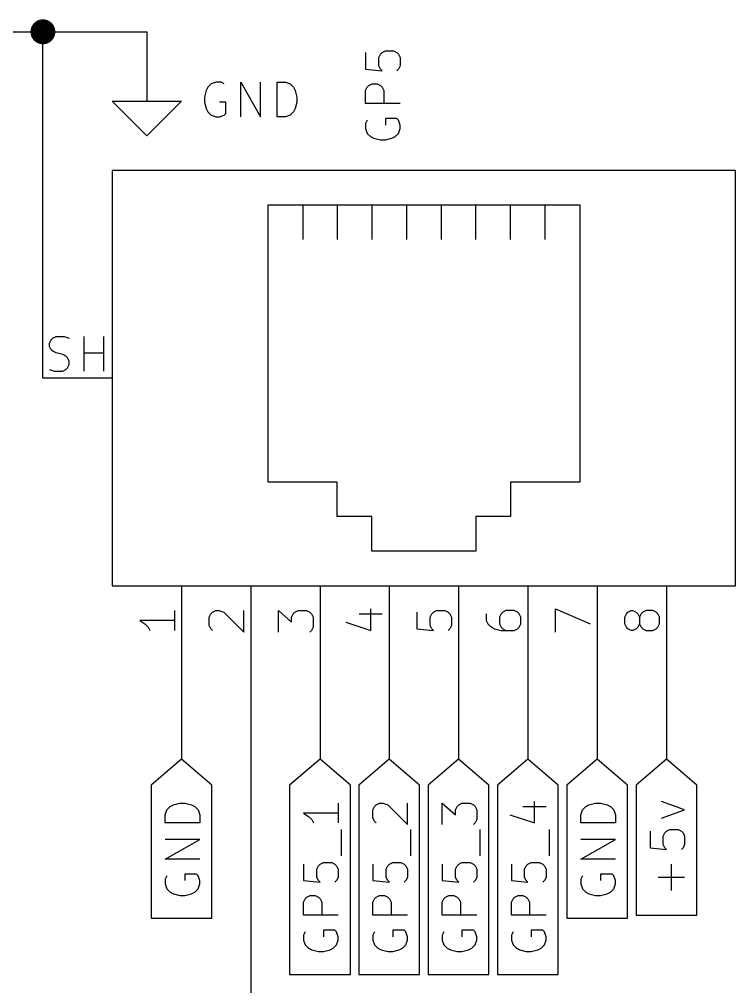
# Model space of a CAD drawing. Extents: x 0.4 to 16.1, y -11.3 to -0.4.
# Drawn here: x 11.366 to 12.4, y -7.929 to -6.532 of the extents above; entities that cross this region are included whole.
import ezdxf

# ---------------------------------------------------------------- set-up
doc = ezdxf.new("R2010")
doc.units = 0
doc.header["$MEASUREMENT"] = 0
for name, color, linetype in [('CYAN2', 4, 'CONTINUOUS'), ('GREEN3', 91, 'CONTINUOUS'), ('LYELLOW', 51, 'CONTINUOUS'), ('RED2', 1, 'CONTINUOUS'), ('RED3', 11, 'CONTINUOUS')]:
    doc.layers.add(name, color=color, linetype=linetype)

msp = doc.modelspace()

# ---------------------------------------------------------------- linework, layer by layer
at = {"layer": 'CYAN2', "linetype": 'CONTINUOUS'}
for p, q in [((11.8896, -6.5799), (11.8944, -6.5775)), ((11.8896, -6.5799), (11.8944, -6.5775)), ((11.8944, -6.5775), (11.9063, -6.5775)), ((11.8944, -6.5775), (11.9063, -6.5775)), ((11.9063, -6.5775), (11.911, -6.5799)), ((11.9063, -6.5775), (11.911, -6.5799)), ((11.8658, -6.5799), (11.8658, -6.6037)), ((11.8658, -6.5799), (11.8658, -6.6037)), ((11.8848, -6.587), (11.8872, -6.5823)), ((11.8848, -6.587), (11.8872, -6.5823)), ((11.8848, -6.5989), (11.8848, -6.587)), ((11.8848, -6.5989), (11.8848, -6.587)), ((11.8872, -6.5823), (11.8896, -6.5799)), ((11.8872, -6.5823), (11.8896, -6.5799)), ((11.911, -6.5799), (11.9134, -6.5823)), ((11.911, -6.5799), (11.9134, -6.5823)), ((11.9134, -6.5823), (11.9158, -6.587)), ((11.9134, -6.5823), (11.9158, -6.587)), ((11.9158, -6.587), (11.9158, -6.5989)), ((11.9158, -6.587), (11.9158, -6.5989)), ((11.8658, -6.6037), (11.8896, -6.6061)), ((11.8658, -6.6037), (11.8896, -6.6061)), ((11.8872, -6.6037), (11.8848, -6.5989)), ((11.8872, -6.6037), (11.8848, -6.5989)), ((11.8896, -6.6061), (11.8872, -6.6037)), ((11.8896, -6.6061), (11.8872, -6.6037)), ((11.9134, -6.6037), (11.911, -6.6061)), ((11.9134, -6.6037), (11.911, -6.6061)), ((11.9158, -6.5989), (11.9134, -6.6037)), ((11.9158, -6.5989), (11.9134, -6.6037)), ((11.6381, -6.6299), (11.6357, -6.6347)), ((11.6381, -6.6299), (11.6357, -6.6347)), ((11.6429, -6.6252), (11.6381, -6.6299)), ((11.6429, -6.6252), (11.6381, -6.6299)), ((11.65, -6.6228), (11.6429, -6.6252)), ((11.65, -6.6228), (11.6429, -6.6252)), ((11.6571, -6.6228), (11.65, -6.6228)), ((11.6571, -6.6228), (11.65, -6.6228)), ((11.6619, -6.6252), (11.6571, -6.6228)), ((11.6619, -6.6252), (11.6571, -6.6228)), ((11.6857, -6.6728), (11.6857, -6.6228)), ((11.6857, -6.6228), (11.7143, -6.6728)), ((11.6857, -6.6728), (11.6857, -6.6228)), ((11.6857, -6.6228), (11.7143, -6.6728)), ((11.7143, -6.6728), (11.7143, -6.6228)), ((11.7143, -6.6728), (11.7143, -6.6228)), ((11.7381, -6.6728), (11.7381, -6.6228)), ((11.7381, -6.6228), (11.75, -6.6228)), ((11.7381, -6.6728), (11.7381, -6.6228)), ((11.7381, -6.6228), (11.75, -6.6228)), ((11.75, -6.6228), (11.7571, -6.6252)), ((11.75, -6.6228), (11.7571, -6.6252)), ((11.7571, -6.6252), (11.7619, -6.6299)), ((11.7571, -6.6252), (11.7619, -6.6299)), ((11.7619, -6.6299), (11.7643, -6.6347)), ((11.7619, -6.6299), (11.7643, -6.6347)), ((11.8658, -6.6347), (11.8682, -6.6299)), ((11.8658, -6.6347), (11.8682, -6.6299)), ((11.8682, -6.6299), (11.8706, -6.6275)), ((11.8682, -6.6299), (11.8706, -6.6275)), ((11.8706, -6.6275), (11.8753, -6.6251)), ((11.8706, -6.6275), (11.8753, -6.6251)), ((11.8753, -6.6251), (11.8825, -6.6251)), ((11.8753, -6.6251), (11.8825, -6.6251)), ((11.8825, -6.6251), (11.8872, -6.6275)), ((11.8825, -6.6251), (11.8872, -6.6275)), ((11.8872, -6.6275), (11.8896, -6.6299)), ((11.8872, -6.6275), (11.8896, -6.6299)), ((11.8896, -6.6299), (11.892, -6.6347)), ((11.8896, -6.6299), (11.892, -6.6347)), ((11.6357, -6.6347), (11.6333, -6.6442)), ((11.6357, -6.6347), (11.6333, -6.6442)), ((11.6333, -6.6442), (11.6333, -6.6514)), ((11.6333, -6.6442), (11.6333, -6.6514)), ((11.7643, -6.6347), (11.7667, -6.6442)), ((11.7643, -6.6347), (11.7667, -6.6442)), ((11.7667, -6.6442), (11.7667, -6.6514)), ((11.7667, -6.6442), (11.7667, -6.6514)), ((11.8658, -6.6537), (11.8658, -6.6347)), ((11.8658, -6.6537), (11.8658, -6.6347)), ((11.892, -6.6347), (11.892, -6.6537)), ((11.892, -6.6347), (11.892, -6.6537)), ((11.6333, -6.6514), (11.6357, -6.6609)), ((11.6333, -6.6514), (11.6357, -6.6609)), ((11.6357, -6.6609), (11.6381, -6.6657)), ((11.6357, -6.6609), (11.6381, -6.6657)), ((11.6643, -6.6514), (11.6548, -6.6514)), ((11.6643, -6.6514), (11.6548, -6.6514)), ((11.6643, -6.668), (11.6643, -6.6514)), ((11.6643, -6.668), (11.6643, -6.6514)), ((11.7643, -6.6609), (11.7619, -6.6657)), ((11.7643, -6.6609), (11.7619, -6.6657)), ((11.7667, -6.6514), (11.7643, -6.6609)), ((11.7667, -6.6514), (11.7643, -6.6609)), ((11.9158, -6.6537), (11.8658, -6.6537)), ((11.9158, -6.6537), (11.8658, -6.6537)), ((11.6381, -6.6657), (11.6429, -6.6704)), ((11.6381, -6.6657), (11.6429, -6.6704)), ((11.6429, -6.6704), (11.65, -6.6728)), ((11.6429, -6.6704), (11.65, -6.6728)), ((11.65, -6.6728), (11.6548, -6.6728)), ((11.65, -6.6728), (11.6548, -6.6728)), ((11.6548, -6.6728), (11.6619, -6.6704)), ((11.6548, -6.6728), (11.6619, -6.6704)), ((11.6619, -6.6704), (11.6643, -6.668)), ((11.6619, -6.6704), (11.6643, -6.668)), ((11.75, -6.6728), (11.7381, -6.6728)), ((11.75, -6.6728), (11.7381, -6.6728)), ((11.7571, -6.6704), (11.75, -6.6728)), ((11.7571, -6.6704), (11.75, -6.6728)), ((11.7619, -6.6657), (11.7571, -6.6704)), ((11.7619, -6.6657), (11.7571, -6.6704)), ((11.911, -6.6751), (11.8944, -6.6751)), ((11.8944, -6.6751), (11.8944, -6.6847)), ((11.911, -6.6751), (11.8944, -6.6751)), ((11.8944, -6.6751), (11.8944, -6.6847)), ((11.9134, -6.6775), (11.911, -6.6751)), ((11.9134, -6.6775), (11.911, -6.6751)), ((11.8682, -6.6775), (11.8658, -6.6823)), ((11.8682, -6.6775), (11.8658, -6.6823)), ((11.8658, -6.6823), (11.8658, -6.6894)), ((11.8658, -6.6823), (11.8658, -6.6894)), ((11.8658, -6.6894), (11.8682, -6.6966)), ((11.8658, -6.6894), (11.8682, -6.6966)), ((11.9158, -6.6847), (11.9134, -6.6775)), ((11.9158, -6.6847), (11.9134, -6.6775)), ((11.9134, -6.6966), (11.9158, -6.6894)), ((11.9134, -6.6966), (11.9158, -6.6894)), ((11.9158, -6.6894), (11.9158, -6.6847)), ((11.9158, -6.6894), (11.9158, -6.6847)), ((11.8682, -6.6966), (11.8729, -6.7013)), ((11.8682, -6.6966), (11.8729, -6.7013)), ((11.8729, -6.7013), (11.8777, -6.7037)), ((11.8729, -6.7013), (11.8777, -6.7037)), ((11.9039, -6.7037), (11.9087, -6.7013)), ((11.9039, -6.7037), (11.9087, -6.7013)), ((11.9087, -6.7013), (11.9134, -6.6966)), ((11.9087, -6.7013), (11.9134, -6.6966)), ((11.8777, -6.7037), (11.8872, -6.7061)), ((11.8777, -6.7037), (11.8872, -6.7061)), ((11.8872, -6.7061), (11.8944, -6.7061)), ((11.8872, -6.7061), (11.8944, -6.7061)), ((11.8944, -6.7061), (11.9039, -6.7037)), ((11.8944, -6.7061), (11.9039, -6.7037))]:
    msp.add_line(p, q, dxfattribs=at)
at = {"layer": 'GREEN3', "linetype": 'CONTINUOUS'}
for p, q in [((10.35, -6.55), (11.4, -6.55)), ((11.4, -7.05), (11.4, -6.55)), ((11.4, -6.55), (11.55, -6.55)), ((11.55, -6.55), (11.55, -6.6)), ((11.6, -7.45), (11.6, -7.6)), ((11.7, -7.45), (11.7, -7.99)), ((11.8, -7.45), (11.8, -7.6)), ((11.9, -7.45), (11.9, -7.6)), ((12, -7.45), (12, -7.6)), ((12.1, -7.45), (12.1, -7.6)), ((12.2, -7.45), (12.2, -7.6)), ((12.3, -7.45), (12.3, -7.6))]:
    msp.add_line(p, q, dxfattribs=at)
at = {"layer": 'GREEN3', "const_width": 0.018}
msp.add_lwpolyline([(11.391, -6.55, 1), (11.409, -6.55, 1)], format="xyb", close=True, dxfattribs=at)
at = {"layer": 'LYELLOW', "linetype": 'CONTINUOUS'}
for p, q in [((12.4, -6.75), (11.5, -6.75)), ((11.5, -6.75), (11.5, -7.35)), ((12.4, -7.35), (12.4, -6.75)), ((11.5, -7.35), (12.4, -7.35))]:
    msp.add_line(p, q, dxfattribs=at)
at = {"layer": 'RED2', "linetype": 'CONTINUOUS'}
for p, q in [((11.55, -6.6), (11.55, -6.65)), ((11.55, -6.7), (11.5, -6.65)), ((11.5, -6.65), (11.55, -6.65)), ((11.55, -6.65), (11.6, -6.65)), ((11.6, -6.65), (11.55, -6.7)), ((12.4, -6.75), (11.5, -6.75)), ((11.5, -6.75), (11.5, -7.35)), ((12.4, -7.35), (12.4, -6.75)), ((11.725, -6.8), (12.175, -6.8)), ((11.725, -7.2), (11.725, -6.8)), ((11.775, -6.8), (11.775, -6.85)), ((11.825, -6.8), (11.825, -6.85)), ((11.875, -6.8), (11.875, -6.85)), ((11.925, -6.8), (11.925, -6.85)), ((11.975, -6.8), (11.975, -6.85)), ((12.025, -6.85), (12.025, -6.8)), ((12.075, -6.85), (12.075, -6.8)), ((12.125, -6.85), (12.125, -6.8)), ((12.175, -6.8), (12.175, -7.2)), ((11.5, -7.05), (11.4, -7.05)), ((11.5, -7.05), (11.4, -7.05)), ((11.825, -7.2), (11.725, -7.2)), ((11.825, -7.25), (11.825, -7.2)), ((12.175, -7.2), (12.075, -7.2)), ((12.075, -7.2), (12.075, -7.25)), ((11.875, -7.25), (11.825, -7.25)), ((11.875, -7.3), (11.875, -7.25)), ((12.075, -7.25), (12.025, -7.25)), ((12.025, -7.25), (12.025, -7.3)), ((12.025, -7.3), (11.875, -7.3)), ((11.5, -7.35), (12.4, -7.35)), ((11.6, -7.35), (11.6, -7.45)), ((11.6, -7.35), (11.6, -7.45)), ((11.7, -7.35), (11.7, -7.45)), ((11.7, -7.35), (11.7, -7.45)), ((11.8, -7.35), (11.8, -7.45)), ((11.8, -7.35), (11.8, -7.45)), ((11.9, -7.35), (11.9, -7.45)), ((11.9, -7.35), (11.9, -7.45)), ((12, -7.35), (12, -7.45)), ((12, -7.35), (12, -7.45)), ((12.1, -7.35), (12.1, -7.45)), ((12.1, -7.35), (12.1, -7.45)), ((12.2, -7.35), (12.2, -7.45)), ((12.2, -7.35), (12.2, -7.45)), ((12.3, -7.35), (12.3, -7.45)), ((12.3, -7.35), (12.3, -7.45)), ((11.6, -7.6), (11.5562, -7.6375)), ((11.6438, -7.6375), (11.6, -7.6)), ((11.8, -7.6), (11.7562, -7.6375)), ((11.8438, -7.6375), (11.8, -7.6)), ((11.9, -7.6), (11.8562, -7.6375)), ((11.9438, -7.6375), (11.9, -7.6)), ((12, -7.6), (11.9562, -7.6375)), ((12.0438, -7.6375), (12, -7.6)), ((12.1, -7.6), (12.0562, -7.6375)), ((12.1438, -7.6375), (12.1, -7.6)), ((12.2, -7.6), (12.1562, -7.6375)), ((12.2438, -7.6375), (12.2, -7.6)), ((12.3, -7.6), (12.2562, -7.6375)), ((12.3438, -7.6375), (12.3, -7.6)), ((11.5562, -7.6375), (11.5562, -7.8299)), ((11.6438, -7.8299), (11.6438, -7.6375)), ((11.7562, -7.6375), (11.7562, -7.9109)), ((11.8438, -7.9109), (11.8438, -7.6375)), ((11.8562, -7.6375), (11.8562, -7.9109)), ((11.9438, -7.9109), (11.9438, -7.6375)), ((11.9562, -7.6375), (11.9562, -7.9109)), ((12.0438, -7.9109), (12.0438, -7.6375)), ((12.0562, -7.6375), (12.0562, -7.9109)), ((12.1438, -7.9109), (12.1438, -7.6375)), ((12.1562, -7.6375), (12.1562, -7.8299)), ((12.2438, -7.8299), (12.2438, -7.6375)), ((12.2562, -7.6375), (12.2562, -7.8251)), ((12.3438, -7.8251), (12.3438, -7.6375)), ((11.5835, -7.6684), (11.5883, -7.666)), ((11.5883, -7.666), (11.5978, -7.6636)), ((11.5978, -7.6636), (11.6049, -7.6636)), ((11.6049, -7.6636), (11.6145, -7.666)), ((11.6145, -7.666), (11.6192, -7.6684)), ((11.8264, -7.6636), (11.8264, -7.6922)), ((11.8788, -7.6684), (11.8811, -7.666)), ((11.8811, -7.666), (11.8859, -7.6636)), ((11.8859, -7.6636), (11.8907, -7.6636)), ((11.8907, -7.6636), (11.8978, -7.666)), ((11.8978, -7.666), (11.9264, -7.6946)), ((11.9264, -7.6946), (11.9264, -7.6636)), ((11.9764, -7.6946), (11.9764, -7.6636)), ((11.9764, -7.6636), (11.9954, -7.6803)), ((11.9978, -7.6684), (12.0002, -7.666)), ((12.0002, -7.666), (12.0049, -7.6636)), ((12.0049, -7.6636), (12.0169, -7.6636)), ((12.0169, -7.6636), (12.0216, -7.666)), ((12.0216, -7.666), (12.024, -7.6684)), ((12.1097, -7.6922), (12.1097, -7.6613)), ((12.1835, -7.6684), (12.1883, -7.666)), ((12.1883, -7.666), (12.1978, -7.6636)), ((12.1978, -7.6636), (12.2049, -7.6636)), ((12.2049, -7.6636), (12.2145, -7.666)), ((12.2145, -7.666), (12.2192, -7.6684)), ((12.3264, -7.6732), (12.293, -7.6613)), ((11.5764, -7.6803), (11.5788, -7.6732)), ((11.5764, -7.6922), (11.5764, -7.6803)), ((11.5788, -7.6732), (11.5835, -7.6684)), ((11.6192, -7.6684), (11.624, -7.6732)), ((11.624, -7.6732), (11.6264, -7.6803)), ((11.6264, -7.6803), (11.6264, -7.6922)), ((11.8264, -7.6779), (11.7764, -7.6779)), ((11.7764, -7.6779), (11.7835, -7.6827)), ((11.8764, -7.6732), (11.8788, -7.6684)), ((11.8764, -7.6851), (11.8764, -7.6732)), ((11.9954, -7.6732), (11.9978, -7.6684)), ((11.9954, -7.6803), (11.9954, -7.6732)), ((12.024, -7.6684), (12.0264, -7.6732)), ((12.0264, -7.6732), (12.0264, -7.6874)), ((12.074, -7.6803), (12.1097, -7.6922)), ((12.093, -7.6684), (12.1264, -7.6684)), ((12.1764, -7.6803), (12.1788, -7.6732)), ((12.1764, -7.6922), (12.1764, -7.6803)), ((12.1788, -7.6732), (12.1835, -7.6684)), ((12.2192, -7.6684), (12.224, -7.6732)), ((12.224, -7.6732), (12.2264, -7.6803)), ((12.2264, -7.6803), (12.2264, -7.6922)), ((12.293, -7.6851), (12.3264, -7.6732)), ((11.6264, -7.6922), (11.5764, -7.6922)), ((11.7835, -7.6827), (11.7883, -7.6874)), ((11.7883, -7.6874), (11.7907, -7.6922)), ((11.8788, -7.6898), (11.8764, -7.6851)), ((11.8811, -7.6922), (11.8788, -7.6898)), ((12.024, -7.6922), (12.0216, -7.6946)), ((12.0264, -7.6874), (12.024, -7.6922)), ((12.2264, -7.6922), (12.1764, -7.6922)), ((11.8311, -7.7398), (11.8311, -7.7017)), ((11.9311, -7.7398), (11.9311, -7.7017)), ((12.0311, -7.7398), (12.0311, -7.7017)), ((12.1311, -7.7398), (12.1311, -7.7017)), ((12.2764, -7.7041), (12.2764, -7.7279)), ((12.2954, -7.7112), (12.2978, -7.7065)), ((12.2978, -7.7065), (12.3002, -7.7041)), ((12.3002, -7.7041), (12.3049, -7.7017)), ((12.3049, -7.7017), (12.3169, -7.7017)), ((12.3169, -7.7017), (12.3216, -7.7041)), ((12.3216, -7.7041), (12.324, -7.7065)), ((12.324, -7.7065), (12.3264, -7.7112)), ((11.5764, -7.7446), (11.6264, -7.716)), ((11.6264, -7.716), (11.5764, -7.716)), ((12.1764, -7.7446), (12.2264, -7.716)), ((12.2264, -7.716), (12.1764, -7.716)), ((12.2954, -7.7232), (12.2954, -7.7112)), ((12.3264, -7.7112), (12.3264, -7.7232)), ((12.2764, -7.7279), (12.3002, -7.7303)), ((12.2978, -7.7279), (12.2954, -7.7232)), ((12.3002, -7.7303), (12.2978, -7.7279)), ((12.324, -7.7279), (12.3216, -7.7303)), ((12.3264, -7.7232), (12.324, -7.7279)), ((11.6264, -7.7446), (11.5764, -7.7446)), ((11.8002, -7.7517), (11.8049, -7.7493)), ((11.8049, -7.7493), (11.8169, -7.7493)), ((11.8169, -7.7493), (11.8216, -7.7517)), ((11.9002, -7.7517), (11.9049, -7.7493)), ((11.9049, -7.7493), (11.9169, -7.7493)), ((11.9169, -7.7493), (11.9216, -7.7517)), ((12.0002, -7.7517), (12.0049, -7.7493)), ((12.0049, -7.7493), (12.0169, -7.7493)), ((12.0169, -7.7493), (12.0216, -7.7517)), ((12.1002, -7.7517), (12.1049, -7.7493)), ((12.1049, -7.7493), (12.1169, -7.7493)), ((12.1169, -7.7493), (12.1216, -7.7517)), ((12.2264, -7.7446), (12.1764, -7.7446)), ((11.7764, -7.7517), (11.7764, -7.7755)), ((11.7954, -7.7589), (11.7978, -7.7541)), ((11.7954, -7.7708), (11.7954, -7.7589)), ((11.7978, -7.7541), (11.8002, -7.7517)), ((11.8216, -7.7517), (11.824, -7.7541)), ((11.824, -7.7541), (11.8264, -7.7589)), ((11.8264, -7.7589), (11.8264, -7.7708)), ((11.8764, -7.7517), (11.8764, -7.7755)), ((11.8954, -7.7589), (11.8978, -7.7541)), ((11.8954, -7.7708), (11.8954, -7.7589)), ((11.8978, -7.7541), (11.9002, -7.7517)), ((11.9216, -7.7517), (11.924, -7.7541)), ((11.924, -7.7541), (11.9264, -7.7589)), ((11.9264, -7.7589), (11.9264, -7.7708)), ((11.9764, -7.7517), (11.9764, -7.7755)), ((11.9954, -7.7589), (11.9978, -7.7541)), ((11.9954, -7.7708), (11.9954, -7.7589)), ((11.9978, -7.7541), (12.0002, -7.7517)), ((12.0216, -7.7517), (12.024, -7.7541)), ((12.024, -7.7541), (12.0264, -7.7589)), ((12.0264, -7.7589), (12.0264, -7.7708)), ((12.0764, -7.7517), (12.0764, -7.7755)), ((12.0954, -7.7589), (12.0978, -7.7541)), ((12.0954, -7.7708), (12.0954, -7.7589)), ((12.0978, -7.7541), (12.1002, -7.7517)), ((12.1216, -7.7517), (12.124, -7.7541)), ((12.124, -7.7541), (12.1264, -7.7589)), ((12.1264, -7.7589), (12.1264, -7.7708)), ((12.3073, -7.7898), (12.3073, -7.7517)), ((11.5788, -7.7684), (11.5764, -7.7732)), ((11.5764, -7.7732), (11.5764, -7.7803)), ((11.6216, -7.766), (11.6049, -7.766)), ((11.6049, -7.766), (11.6049, -7.7755)), ((11.624, -7.7684), (11.6216, -7.766)), ((11.6264, -7.7755), (11.624, -7.7684)), ((11.6264, -7.7803), (11.6264, -7.7755)), ((11.7764, -7.7755), (11.8002, -7.7779)), ((11.7978, -7.7755), (11.7954, -7.7708)), ((11.8002, -7.7779), (11.7978, -7.7755)), ((11.824, -7.7755), (11.8216, -7.7779)), ((11.8264, -7.7708), (11.824, -7.7755)), ((11.8764, -7.7755), (11.9002, -7.7779)), ((11.8978, -7.7755), (11.8954, -7.7708)), ((11.9002, -7.7779), (11.8978, -7.7755)), ((11.924, -7.7755), (11.9216, -7.7779)), ((11.9264, -7.7708), (11.924, -7.7755)), ((11.9764, -7.7755), (12.0002, -7.7779)), ((11.9978, -7.7755), (11.9954, -7.7708)), ((12.0002, -7.7779), (11.9978, -7.7755)), ((12.024, -7.7755), (12.0216, -7.7779)), ((12.0264, -7.7708), (12.024, -7.7755)), ((12.0764, -7.7755), (12.1002, -7.7779)), ((12.0978, -7.7755), (12.0954, -7.7708)), ((12.1002, -7.7779), (12.0978, -7.7755)), ((12.124, -7.7755), (12.1216, -7.7779)), ((12.1264, -7.7708), (12.124, -7.7755)), ((12.1788, -7.7684), (12.1764, -7.7732)), ((12.1764, -7.7732), (12.1764, -7.7803)), ((12.2216, -7.766), (12.2049, -7.766)), ((12.2049, -7.766), (12.2049, -7.7755)), ((12.224, -7.7684), (12.2216, -7.766)), ((12.2264, -7.7755), (12.224, -7.7684)), ((12.2264, -7.7803), (12.2264, -7.7755)), ((12.3264, -7.7708), (12.2883, -7.7708)), ((11.5764, -7.7803), (11.5788, -7.7874)), ((11.5788, -7.7874), (11.5835, -7.7922)), ((11.5835, -7.7922), (11.5883, -7.7946)), ((11.6145, -7.7946), (11.6192, -7.7922)), ((11.6192, -7.7922), (11.624, -7.7874)), ((11.624, -7.7874), (11.6264, -7.7803)), ((12.1764, -7.7803), (12.1788, -7.7874)), ((12.1788, -7.7874), (12.1835, -7.7922)), ((12.1835, -7.7922), (12.1883, -7.7946)), ((12.2145, -7.7946), (12.2192, -7.7922)), ((12.2192, -7.7922), (12.224, -7.7874)), ((12.224, -7.7874), (12.2264, -7.7803)), ((11.5883, -7.7946), (11.5978, -7.797)), ((11.5978, -7.797), (11.6049, -7.797)), ((11.6049, -7.797), (11.6145, -7.7946)), ((11.7764, -7.8065), (11.7788, -7.8017)), ((11.7764, -7.8255), (11.7764, -7.8065)), ((11.7788, -7.8017), (11.7811, -7.7993)), ((11.7811, -7.7993), (11.7859, -7.797)), ((11.7859, -7.797), (11.793, -7.797)), ((11.793, -7.797), (11.7978, -7.7993)), ((11.7978, -7.7993), (11.8002, -7.8017)), ((11.8002, -7.8017), (11.8026, -7.8065)), ((11.8026, -7.8065), (11.8026, -7.8255)), ((11.8764, -7.8065), (11.8788, -7.8017)), ((11.8764, -7.8255), (11.8764, -7.8065)), ((11.8788, -7.8017), (11.8811, -7.7993)), ((11.8811, -7.7993), (11.8859, -7.797)), ((11.8859, -7.797), (11.893, -7.797)), ((11.893, -7.797), (11.8978, -7.7993)), ((11.8978, -7.7993), (11.9002, -7.8017)), ((11.9002, -7.8017), (11.9026, -7.8065)), ((11.9026, -7.8065), (11.9026, -7.8255)), ((11.9764, -7.8065), (11.9788, -7.8017)), ((11.9764, -7.8255), (11.9764, -7.8065)), ((11.9788, -7.8017), (11.9811, -7.7993)), ((11.9811, -7.7993), (11.9859, -7.797)), ((11.9859, -7.797), (11.993, -7.797)), ((11.993, -7.797), (11.9978, -7.7993)), ((11.9978, -7.7993), (12.0002, -7.8017)), ((12.0002, -7.8017), (12.0026, -7.8065)), ((12.0026, -7.8065), (12.0026, -7.8255)), ((12.0764, -7.8065), (12.0788, -7.8017)), ((12.0764, -7.8255), (12.0764, -7.8065)), ((12.0788, -7.8017), (12.0811, -7.7993)), ((12.0811, -7.7993), (12.0859, -7.797)), ((12.0859, -7.797), (12.093, -7.797)), ((12.093, -7.797), (12.0978, -7.7993)), ((12.0978, -7.7993), (12.1002, -7.8017)), ((12.1002, -7.8017), (12.1026, -7.8065)), ((12.1026, -7.8065), (12.1026, -7.8255)), ((12.1883, -7.7946), (12.1978, -7.797)), ((12.1978, -7.797), (12.2049, -7.797)), ((12.2049, -7.797), (12.2145, -7.7946)), ((11.5562, -7.8299), (11.6, -7.8299)), ((11.6, -7.8299), (11.6438, -7.8299)), ((11.8264, -7.8255), (11.7764, -7.8255)), ((11.9264, -7.8255), (11.8764, -7.8255)), ((12.0264, -7.8255), (11.9764, -7.8255)), ((12.1264, -7.8255), (12.0764, -7.8255)), ((12.1562, -7.8299), (12.2, -7.8299)), ((12.2, -7.8299), (12.2438, -7.8299)), ((12.2562, -7.8251), (12.3, -7.8251)), ((12.3, -7.8251), (12.3438, -7.8251)), ((11.8216, -7.847), (11.8049, -7.847)), ((11.8049, -7.847), (11.8049, -7.8565)), ((11.824, -7.8493), (11.8216, -7.847)), ((11.9216, -7.847), (11.9049, -7.847)), ((11.9049, -7.847), (11.9049, -7.8565)), ((11.924, -7.8493), (11.9216, -7.847)), ((12.0216, -7.847), (12.0049, -7.847)), ((12.0049, -7.847), (12.0049, -7.8565)), ((12.024, -7.8493), (12.0216, -7.847)), ((12.1216, -7.847), (12.1049, -7.847)), ((12.1049, -7.847), (12.1049, -7.8565)), ((12.124, -7.8493), (12.1216, -7.847)), ((11.7788, -7.8493), (11.7764, -7.8541)), ((11.7764, -7.8541), (11.7764, -7.8612)), ((11.7764, -7.8612), (11.7788, -7.8684)), ((11.8264, -7.8565), (11.824, -7.8493)), ((11.824, -7.8684), (11.8264, -7.8612)), ((11.8264, -7.8612), (11.8264, -7.8565)), ((11.8788, -7.8493), (11.8764, -7.8541)), ((11.8764, -7.8541), (11.8764, -7.8612)), ((11.8764, -7.8612), (11.8788, -7.8684)), ((11.9264, -7.8565), (11.924, -7.8493)), ((11.924, -7.8684), (11.9264, -7.8612)), ((11.9264, -7.8612), (11.9264, -7.8565)), ((11.9788, -7.8493), (11.9764, -7.8541)), ((11.9764, -7.8541), (11.9764, -7.8612)), ((11.9764, -7.8612), (11.9788, -7.8684)), ((12.0264, -7.8565), (12.024, -7.8493)), ((12.024, -7.8684), (12.0264, -7.8612)), ((12.0264, -7.8612), (12.0264, -7.8565)), ((12.0788, -7.8493), (12.0764, -7.8541)), ((12.0764, -7.8541), (12.0764, -7.8612)), ((12.0764, -7.8612), (12.0788, -7.8684)), ((12.1264, -7.8565), (12.124, -7.8493)), ((12.124, -7.8684), (12.1264, -7.8612)), ((12.1264, -7.8612), (12.1264, -7.8565)), ((11.7788, -7.8684), (11.7835, -7.8732)), ((11.7835, -7.8732), (11.7883, -7.8755)), ((11.7883, -7.8755), (11.7978, -7.8779)), ((11.8049, -7.8779), (11.8145, -7.8755)), ((11.8145, -7.8755), (11.8192, -7.8732)), ((11.8192, -7.8732), (11.824, -7.8684)), ((11.8788, -7.8684), (11.8835, -7.8732)), ((11.8835, -7.8732), (11.8883, -7.8755)), ((11.8883, -7.8755), (11.8978, -7.8779)), ((11.9049, -7.8779), (11.9145, -7.8755)), ((11.9145, -7.8755), (11.9192, -7.8732)), ((11.9192, -7.8732), (11.924, -7.8684)), ((11.9788, -7.8684), (11.9835, -7.8732)), ((11.9835, -7.8732), (11.9883, -7.8755)), ((11.9883, -7.8755), (11.9978, -7.8779)), ((12.0049, -7.8779), (12.0145, -7.8755)), ((12.0145, -7.8755), (12.0192, -7.8732)), ((12.0192, -7.8732), (12.024, -7.8684)), ((12.0788, -7.8684), (12.0835, -7.8732)), ((12.0835, -7.8732), (12.0883, -7.8755)), ((12.0883, -7.8755), (12.0978, -7.8779)), ((12.1049, -7.8779), (12.1145, -7.8755)), ((12.1145, -7.8755), (12.1192, -7.8732)), ((12.1192, -7.8732), (12.124, -7.8684)), ((11.7978, -7.8779), (11.8049, -7.8779)), ((11.8978, -7.8779), (11.9049, -7.8779)), ((11.9978, -7.8779), (12.0049, -7.8779)), ((12.0978, -7.8779), (12.1049, -7.8779)), ((11.7562, -7.9109), (11.8, -7.9109)), ((11.8, -7.9109), (11.8438, -7.9109)), ((11.8562, -7.9109), (11.9, -7.9109)), ((11.9, -7.9109), (11.9438, -7.9109)), ((11.9562, -7.9109), (12, -7.9109)), ((12, -7.9109), (12.0438, -7.9109)), ((12.0562, -7.9109), (12.1, -7.9109)), ((12.1, -7.9109), (12.1438, -7.9109))]:
    msp.add_line(p, q, dxfattribs=at)
at = {"layer": 'RED3', "linetype": 'CONTINUOUS'}
for p, q in [((11.4095, -6.9994), (11.4119, -6.9946)), ((11.4095, -6.9994), (11.4119, -6.9946)), ((11.4119, -6.9946), (11.4143, -6.9923)), ((11.4119, -6.9946), (11.4143, -6.9923)), ((11.4143, -6.9923), (11.419, -6.9899)), ((11.4143, -6.9923), (11.419, -6.9899)), ((11.419, -6.9899), (11.4309, -6.9899)), ((11.419, -6.9899), (11.4309, -6.9899)), ((11.4309, -6.9899), (11.4381, -6.9923)), ((11.4309, -6.9899), (11.4381, -6.9923)), ((11.4595, -7.0399), (11.4595, -6.9899)), ((11.4595, -7.0399), (11.4595, -6.9899)), ((11.4881, -7.0399), (11.4881, -6.9899)), ((11.4881, -7.0399), (11.4881, -6.9899)), ((11.4095, -7.0042), (11.4095, -6.9994)), ((11.4095, -7.0042), (11.4095, -6.9994)), ((11.4119, -7.0089), (11.4095, -7.0042)), ((11.4119, -7.0089), (11.4095, -7.0042)), ((11.4143, -7.0113), (11.4119, -7.0089)), ((11.4143, -7.0113), (11.4119, -7.0089)), ((11.419, -7.0137), (11.4143, -7.0113)), ((11.419, -7.0137), (11.4143, -7.0113)), ((11.4286, -7.0161), (11.419, -7.0137)), ((11.4286, -7.0161), (11.419, -7.0137)), ((11.4333, -7.0184), (11.4286, -7.0161)), ((11.4333, -7.0184), (11.4286, -7.0161)), ((11.4357, -7.0208), (11.4333, -7.0184)), ((11.4357, -7.0208), (11.4333, -7.0184)), ((11.4381, -7.0256), (11.4357, -7.0208)), ((11.4381, -7.0256), (11.4357, -7.0208)), ((11.4595, -7.0137), (11.4881, -7.0137)), ((11.4595, -7.0137), (11.4881, -7.0137)), ((11.4095, -7.0375), (11.4167, -7.0399)), ((11.4095, -7.0375), (11.4167, -7.0399)), ((11.4286, -7.0399), (11.4333, -7.0375)), ((11.4286, -7.0399), (11.4333, -7.0375)), ((11.4333, -7.0375), (11.4357, -7.0351)), ((11.4333, -7.0375), (11.4357, -7.0351)), ((11.4357, -7.0351), (11.4381, -7.0304)), ((11.4357, -7.0351), (11.4381, -7.0304)), ((11.4381, -7.0304), (11.4381, -7.0256)), ((11.4381, -7.0304), (11.4381, -7.0256)), ((11.4167, -7.0399), (11.4286, -7.0399)), ((11.4167, -7.0399), (11.4286, -7.0399)), ((11.5899, -7.3857), (11.5899, -7.4143)), ((11.5899, -7.3857), (11.5899, -7.4143)), ((11.6446, -7.3881), (11.6494, -7.3857)), ((11.6446, -7.3881), (11.6494, -7.3857)), ((11.6494, -7.3857), (11.6542, -7.3857)), ((11.6494, -7.3857), (11.6542, -7.3857)), ((11.6542, -7.3857), (11.6613, -7.3881)), ((11.6542, -7.3857), (11.6613, -7.3881)), ((11.6899, -7.4167), (11.6899, -7.3857)), ((11.6899, -7.4167), (11.6899, -7.3857)), ((11.7399, -7.4167), (11.7399, -7.3857)), ((11.7399, -7.3857), (11.7589, -7.4024)), ((11.7399, -7.4167), (11.7399, -7.3857)), ((11.7399, -7.3857), (11.7589, -7.4024)), ((11.7637, -7.3881), (11.7684, -7.3857)), ((11.7637, -7.3881), (11.7684, -7.3857)), ((11.7684, -7.3857), (11.7804, -7.3857)), ((11.7684, -7.3857), (11.7804, -7.3857)), ((11.7804, -7.3857), (11.7851, -7.3881)), ((11.7804, -7.3857), (11.7851, -7.3881)), ((11.8732, -7.4143), (11.8732, -7.3833)), ((11.8732, -7.4143), (11.8732, -7.3833)), ((11.9637, -7.3881), (11.9684, -7.3857)), ((11.9637, -7.3881), (11.9684, -7.3857)), ((11.9684, -7.3857), (11.9804, -7.3857)), ((11.9684, -7.3857), (11.9804, -7.3857)), ((11.9804, -7.3857), (11.9851, -7.3881)), ((11.9804, -7.3857), (11.9851, -7.3881)), ((12.0684, -7.3857), (12.0637, -7.3881)), ((12.0684, -7.3857), (12.0637, -7.3881)), ((12.0804, -7.3857), (12.0684, -7.3857)), ((12.0804, -7.3857), (12.0684, -7.3857)), ((12.0851, -7.3881), (12.0804, -7.3857)), ((12.0851, -7.3881), (12.0804, -7.3857)), ((12.1399, -7.4167), (12.1399, -7.3833)), ((12.1399, -7.3833), (12.1899, -7.4048)), ((12.1399, -7.4167), (12.1399, -7.3833)), ((12.1399, -7.3833), (12.1899, -7.4048)), ((12.2446, -7.3881), (12.2494, -7.3857)), ((12.2446, -7.3881), (12.2494, -7.3857)), ((12.2494, -7.3857), (12.2518, -7.3857)), ((12.2494, -7.3857), (12.2518, -7.3857)), ((12.2518, -7.3857), (12.2565, -7.3881)), ((12.2518, -7.3857), (12.2565, -7.3881)), ((12.2708, -7.3857), (12.2661, -7.3881)), ((12.2708, -7.3857), (12.2661, -7.3881)), ((12.2804, -7.3857), (12.2708, -7.3857)), ((12.2804, -7.3857), (12.2708, -7.3857)), ((12.2851, -7.3881), (12.2804, -7.3857)), ((12.2851, -7.3881), (12.2804, -7.3857)), ((11.5899, -7.4), (11.5399, -7.4)), ((11.5399, -7.4), (11.547, -7.4048)), ((11.5899, -7.4), (11.5399, -7.4)), ((11.5399, -7.4), (11.547, -7.4048)), ((11.6399, -7.3952), (11.6423, -7.3905)), ((11.6399, -7.3952), (11.6423, -7.3905)), ((11.6399, -7.4071), (11.6399, -7.3952)), ((11.6399, -7.4071), (11.6399, -7.3952)), ((11.6423, -7.3905), (11.6446, -7.3881)), ((11.6423, -7.3905), (11.6446, -7.3881)), ((11.6613, -7.3881), (11.6899, -7.4167)), ((11.6613, -7.3881), (11.6899, -7.4167)), ((11.7589, -7.3952), (11.7613, -7.3905)), ((11.7589, -7.3952), (11.7613, -7.3905)), ((11.7589, -7.4024), (11.7589, -7.3952)), ((11.7589, -7.4024), (11.7589, -7.3952)), ((11.7613, -7.3905), (11.7637, -7.3881)), ((11.7613, -7.3905), (11.7637, -7.3881)), ((11.7851, -7.3881), (11.7875, -7.3905)), ((11.7851, -7.3881), (11.7875, -7.3905)), ((11.7875, -7.3905), (11.7899, -7.3952)), ((11.7875, -7.3905), (11.7899, -7.3952)), ((11.7899, -7.3952), (11.7899, -7.4095)), ((11.7899, -7.3952), (11.7899, -7.4095)), ((11.8565, -7.3905), (11.8899, -7.3905)), ((11.8565, -7.3905), (11.8899, -7.3905)), ((11.9399, -7.3881), (11.9399, -7.4119)), ((11.9399, -7.3881), (11.9399, -7.4119)), ((11.9589, -7.3952), (11.9613, -7.3905)), ((11.9589, -7.3952), (11.9613, -7.3905)), ((11.9589, -7.4071), (11.9589, -7.3952)), ((11.9589, -7.4071), (11.9589, -7.3952)), ((11.9613, -7.3905), (11.9637, -7.3881)), ((11.9613, -7.3905), (11.9637, -7.3881)), ((11.9851, -7.3881), (11.9875, -7.3905)), ((11.9851, -7.3881), (11.9875, -7.3905)), ((11.9875, -7.3905), (11.9899, -7.3952)), ((11.9875, -7.3905), (11.9899, -7.3952)), ((11.9899, -7.3952), (11.9899, -7.4071)), ((11.9899, -7.3952), (11.9899, -7.4071)), ((12.0399, -7.3905), (12.0399, -7.4)), ((12.0399, -7.3905), (12.0399, -7.4)), ((12.0399, -7.4), (12.0423, -7.4048)), ((12.0399, -7.4), (12.0423, -7.4048)), ((12.0613, -7.3905), (12.0589, -7.3952)), ((12.0613, -7.3905), (12.0589, -7.3952)), ((12.0589, -7.3952), (12.0589, -7.4048)), ((12.0589, -7.3952), (12.0589, -7.4048)), ((12.0637, -7.3881), (12.0613, -7.3905)), ((12.0637, -7.3881), (12.0613, -7.3905)), ((12.0875, -7.3905), (12.0851, -7.3881)), ((12.0875, -7.3905), (12.0851, -7.3881)), ((12.0899, -7.3952), (12.0875, -7.3905)), ((12.0899, -7.3952), (12.0875, -7.3905)), ((12.0899, -7.4048), (12.0899, -7.3952)), ((12.0899, -7.4048), (12.0899, -7.3952)), ((12.2399, -7.3952), (12.2423, -7.3905)), ((12.2399, -7.3952), (12.2423, -7.3905)), ((12.2399, -7.4048), (12.2399, -7.3952)), ((12.2399, -7.4048), (12.2399, -7.3952)), ((12.2423, -7.3905), (12.2446, -7.3881)), ((12.2423, -7.3905), (12.2446, -7.3881)), ((12.2565, -7.3881), (12.2589, -7.3905)), ((12.2565, -7.3881), (12.2589, -7.3905)), ((12.2589, -7.3905), (12.2613, -7.3952)), ((12.2589, -7.3905), (12.2613, -7.3952)), ((12.2637, -7.3905), (12.2613, -7.3952)), ((12.2637, -7.3905), (12.2613, -7.3952)), ((12.2613, -7.3952), (12.2613, -7.4048)), ((12.2613, -7.3952), (12.2613, -7.4048)), ((12.2661, -7.3881), (12.2637, -7.3905)), ((12.2661, -7.3881), (12.2637, -7.3905)), ((12.2875, -7.3905), (12.2851, -7.3881)), ((12.2875, -7.3905), (12.2851, -7.3881)), ((12.2899, -7.3952), (12.2875, -7.3905)), ((12.2899, -7.3952), (12.2875, -7.3905)), ((12.2899, -7.4048), (12.2899, -7.3952)), ((12.2899, -7.4048), (12.2899, -7.3952)), ((11.547, -7.4048), (11.5518, -7.4095)), ((11.547, -7.4048), (11.5518, -7.4095)), ((11.5518, -7.4095), (11.5542, -7.4143)), ((11.5518, -7.4095), (11.5542, -7.4143)), ((11.6423, -7.4119), (11.6399, -7.4071)), ((11.6423, -7.4119), (11.6399, -7.4071)), ((11.6446, -7.4143), (11.6423, -7.4119)), ((11.6446, -7.4143), (11.6423, -7.4119)), ((11.7875, -7.4143), (11.7851, -7.4167)), ((11.7875, -7.4143), (11.7851, -7.4167)), ((11.7899, -7.4095), (11.7875, -7.4143)), ((11.7899, -7.4095), (11.7875, -7.4143)), ((11.8375, -7.4024), (11.8732, -7.4143)), ((11.8375, -7.4024), (11.8732, -7.4143)), ((11.9399, -7.4119), (11.9637, -7.4143)), ((11.9399, -7.4119), (11.9637, -7.4143)), ((11.9613, -7.4119), (11.9589, -7.4071)), ((11.9613, -7.4119), (11.9589, -7.4071)), ((11.9637, -7.4143), (11.9613, -7.4119)), ((11.9637, -7.4143), (11.9613, -7.4119)), ((11.9875, -7.4119), (11.9851, -7.4143)), ((11.9875, -7.4119), (11.9851, -7.4143)), ((11.9899, -7.4071), (11.9875, -7.4119)), ((11.9899, -7.4071), (11.9875, -7.4119)), ((12.0423, -7.4048), (12.0446, -7.4071)), ((12.0423, -7.4048), (12.0446, -7.4071)), ((12.0446, -7.4071), (12.0518, -7.4119)), ((12.0446, -7.4071), (12.0518, -7.4119)), ((12.0518, -7.4119), (12.0613, -7.4143)), ((12.0518, -7.4119), (12.0613, -7.4143)), ((12.0589, -7.4048), (12.0613, -7.4095)), ((12.0589, -7.4048), (12.0613, -7.4095)), ((12.0613, -7.4095), (12.0637, -7.4119)), ((12.0613, -7.4095), (12.0637, -7.4119)), ((12.0613, -7.4143), (12.0804, -7.4143)), ((12.0613, -7.4143), (12.0804, -7.4143)), ((12.0637, -7.4119), (12.0684, -7.4143)), ((12.0637, -7.4119), (12.0684, -7.4143)), ((12.0804, -7.4143), (12.0851, -7.4119)), ((12.0804, -7.4143), (12.0851, -7.4119)), ((12.0851, -7.4119), (12.0875, -7.4095)), ((12.0851, -7.4119), (12.0875, -7.4095)), ((12.0875, -7.4095), (12.0899, -7.4048)), ((12.0875, -7.4095), (12.0899, -7.4048)), ((12.2423, -7.4095), (12.2399, -7.4048)), ((12.2423, -7.4095), (12.2399, -7.4048)), ((12.2446, -7.4119), (12.2423, -7.4095)), ((12.2446, -7.4119), (12.2423, -7.4095)), ((12.2494, -7.4143), (12.2446, -7.4119)), ((12.2494, -7.4143), (12.2446, -7.4119)), ((12.2518, -7.4143), (12.2494, -7.4143)), ((12.2518, -7.4143), (12.2494, -7.4143)), ((12.2565, -7.4119), (12.2518, -7.4143)), ((12.2565, -7.4119), (12.2518, -7.4143)), ((12.2589, -7.4095), (12.2565, -7.4119)), ((12.2589, -7.4095), (12.2565, -7.4119)), ((12.2613, -7.4048), (12.2589, -7.4095)), ((12.2613, -7.4048), (12.2589, -7.4095)), ((12.2613, -7.4048), (12.2637, -7.4095)), ((12.2613, -7.4048), (12.2637, -7.4095)), ((12.2637, -7.4095), (12.2661, -7.4119)), ((12.2637, -7.4095), (12.2661, -7.4119)), ((12.2661, -7.4119), (12.2708, -7.4143)), ((12.2661, -7.4119), (12.2708, -7.4143)), ((12.2708, -7.4143), (12.2804, -7.4143)), ((12.2708, -7.4143), (12.2804, -7.4143)), ((12.2804, -7.4143), (12.2851, -7.4119)), ((12.2804, -7.4143), (12.2851, -7.4119)), ((12.2851, -7.4119), (12.2875, -7.4095)), ((12.2851, -7.4119), (12.2875, -7.4095)), ((12.2875, -7.4095), (12.2899, -7.4048)), ((12.2875, -7.4095), (12.2899, -7.4048))]:
    msp.add_line(p, q, dxfattribs=at)

doc.saveas('drawing.dxf')
